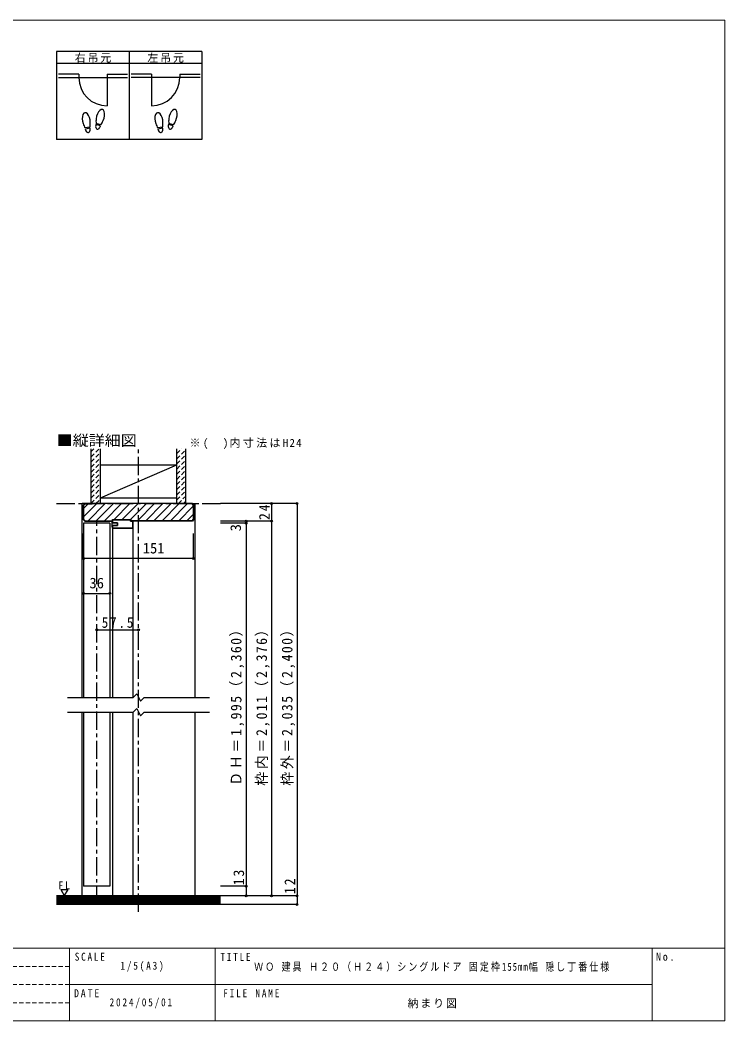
# Model space of a CAD drawing. Units: millimetres on the paper, with parts at other scales. Extents: x -197 to 198, y -138 to 137.
# Drawn here: x 4.3 to 197.8, y -138 to 137 of the extents above; entities that cross this region are included whole.
import ezdxf
from ezdxf.enums import TextEntityAlignment as Align

# ---------------------------------------------------------------- set-up
doc = ezdxf.new("R2010")
doc.units = ezdxf.units.MM
doc.header["$PDMODE"] = 32
doc.header["$PDSIZE"] = 0.5
doc.linetypes.add('CHAIN1', pattern=[8, 5, -1, 1, -1])
doc.linetypes.add('DASHED1', pattern=[1.8, 1.2, -0.6])
for name, color, linetype in [('0-1_通り芯', 4, 'CHAIN1'), ('0-2_柱', 3, 'Continuous'), ('0-3_仕上げ', 2, 'Continuous'), ('0-4_枠', 3, 'Continuous'), ('0-6_扉', 2, 'Continuous'), ('0-8_吊元', 3, 'Continuous'), ('0-9_戸当り', 7, 'Continuous'), ('0-A_文字', 7, 'Continuous'), ('0-B_寸法', 7, 'Continuous'), ('0-C_ハッチ', 4, 'DASHED1'), ('F-A_文字', 7, 'Continuous')]:
    doc.layers.add(name, color=color, linetype=linetype)
doc.layers.add('F-0_補助線', color=7, linetype='Continuous', lineweight=18)
doc.styles.add('ＭＳ ゴシック', font='')
doc.styles.get('ＭＳ ゴシック').set_extended_font_data('MS Gothic')

msp = doc.modelspace()

# ---------------------------------------------------------------- linework, layer by layer
at = {"layer": '0-1_通り芯'}
for p, q in [((36.831, -108), (36.831, 19.15)), ((14.331, 4.15), (59.331, 4.15)), ((25.331, -106), (25.331, -0.65)), ((59.331, -106), (14.331, -106))]:
    msp.add_line(p, q, dxfattribs=at)
at = {"layer": '0-2_柱', "color": 7}
msp.add_line((26.331, 5.75), (47.331, 14.75), dxfattribs=at)
at = {"layer": '0-2_柱'}
for p, q in [((26.331, 14.75), (47.331, 14.75)), ((26.331, 5.75), (47.331, 5.75))]:
    msp.add_line(p, q, dxfattribs=at)
at = {"layer": '0-3_仕上げ'}
for p, q in [((23.831, 4.15), (23.831, 19.15)), ((26.331, 4.15), (26.331, 19.15)), ((47.331, 4.15), (47.331, 19.15)), ((49.831, 4.15), (49.831, 19.15)), ((59.331, -103.6), (14.331, -103.6)), ((59.331, -106), (14.331, -106))]:
    msp.add_line(p, q, dxfattribs=at)
at = {"layer": '0-3_仕上げ', "color": 7}
for p, q in [((59.331, -103.9), (14.331, -103.9)), ((59.331, -104.2), (14.331, -104.2)), ((59.331, -104.5), (14.331, -104.5)), ((59.331, -104.8), (14.331, -104.8)), ((59.331, -105.1), (14.331, -105.1)), ((59.331, -105.4), (14.331, -105.4)), ((59.331, -105.7), (14.331, -105.7))]:
    msp.add_line(p, q, dxfattribs=at)
at = {"layer": '0-4_枠', "color": 4}
for p, q in [((21.331, -49.125), (21.331, 4.15)), ((22.033, 4.15), (21.331, 4.15)), ((51.629, 4.15), (52.331, 4.15)), ((52.331, -49.125), (52.331, 4.15)), ((21.331, -103.6), (21.331, -53.125)), ((52.331, -103.6), (52.331, -53.125))]:
    msp.add_line(p, q, dxfattribs=at)
at = {"layer": '0-4_枠'}
for p, q in [((21.731, 3.848), (22.033, 4.15)), ((21.731, -0.348), (21.731, 3.848)), ((21.831, 3.748), (22.133, 4.05)), ((21.831, -0.248), (21.831, 3.748)), ((51.629, 4.15), (22.033, 4.15)), ((22.133, 4.05), (24.131, 4.05)), ((24.131, 4.05), (24.131, 4.15)), ((49.531, 4.15), (49.531, 4.05)), ((51.529, 4.05), (49.531, 4.05)), ((51.831, 3.748), (51.529, 4.05)), ((51.629, 4.15), (51.931, 3.848)), ((51.831, 3.748), (51.831, -0.248)), ((51.931, 3.848), (51.931, -0.348)), ((22.033, -0.65), (21.731, -0.348)), ((21.831, -0.248), (22.133, -0.55)), ((22.033, -0.65), (29.631, -0.65)), ((22.133, -0.55), (29.631, -0.55)), ((34.831, -0.65), (34.831, -0.21)), ((51.529, -0.55), (34.831, -0.55)), ((51.629, -0.65), (34.831, -0.65)), ((51.529, -0.55), (51.831, -0.248)), ((51.931, -0.348), (51.629, -0.65))]:
    msp.add_line(p, q, dxfattribs=at)
msp.add_lwpolyline([(29.631, -0.65), (29.631, -0.21), (34.831, -0.21)], dxfattribs=at)
at = {"layer": '0-6_扉', "color": 6}
for p, q in [((28.931, -1.25), (21.731, -1.25)), ((21.731, -1.25), (21.731, -49.125)), ((28.931, -1.25), (28.931, -49.125)), ((21.731, -53.125), (21.731, -101)), ((28.931, -53.125), (28.931, -101)), ((28.931, -101), (21.731, -101))]:
    msp.add_line(p, q, dxfattribs=at)
at = {"layer": '0-6_扉'}
for p, q in [((17.331, -49.125), (35.331, -49.125)), ((38.331, -49.125), (56.331, -49.125)), ((17.331, -53.125), (35.331, -53.125)), ((38.331, -53.125), (56.331, -53.125))]:
    msp.add_line(p, q, dxfattribs=at)
for points in [[(35.331, -49.125), (36.331, -48.125), (37.331, -50.125), (38.331, -49.125)], [(35.331, -53.125), (36.331, -52.125), (37.331, -54.125), (38.331, -53.125)]]:
    msp.add_lwpolyline(points, dxfattribs=at)
at = {"layer": '0-8_吊元', "color": 2}
for p, q in [((20.421, 122.129), (14.856, 122.129)), ((14.856, 121.184), (33.756, 121.184)), ((20.421, 122.129), (20.421, 121.184)), ((28.191, 122.129), (33.756, 122.129)), ((28.191, 122.129), (28.191, 113.414)), ((40.371, 122.129), (34.806, 122.129)), ((53.706, 121.184), (34.806, 121.184)), ((40.371, 122.129), (40.371, 113.414)), ((48.141, 122.129), (53.706, 122.129)), ((48.141, 122.129), (48.141, 121.184))]:
    msp.add_line(p, q, dxfattribs=at)
at = {"layer": '0-8_吊元'}
for p, q in [((23.453, 107.59), (22.156, 107.361)), ((23.508, 107.28), (22.211, 107.051)), ((26.373, 107.939), (25.101, 108.28)), ((26.455, 108.244), (25.183, 108.584)), ((43.403, 107.59), (42.106, 107.361)), ((43.458, 107.28), (42.161, 107.051)), ((46.323, 107.939), (45.051, 108.28)), ((46.405, 108.244), (45.133, 108.584))]:
    msp.add_line(p, q, dxfattribs=at)
at = {"layer": '0-8_吊元', "color": 2}
for centre, start, end in [((28.191, 121.184), 180, 270), ((40.371, 121.184), 270, 0)]:
    msp.add_arc(centre, 7.77, start, end, dxfattribs=at)
at = {"layer": '0-8_吊元'}
for centre, major_axis, ratio, start_param, end_param in [((22.454, 109.465), (-0.367, 2.08), 0.5, 4.3405914, 8.2257792), ((26.342, 110.365), (0.547, 2.04), 0.5, 4.3405914, 8.2257792), ((42.404, 109.465), (-0.367, 2.08), 0.5, 4.3405914, 8.2257792), ((46.292, 110.365), (0.547, 2.04), 0.5, 4.3405914, 8.2257792), ((22.465, 109.405), (-0.444, 2.52), 0.4, 1.8506333, 2.4428768), ((22.859, 107.165), (-0.191, 1.081), 0.6, 1.5707963, 4.712389), ((22.465, 109.405), (-0.444, 2.52), 0.4, 3.8403085, 4.432552), ((25.737, 108.11), (0.284, 1.06), 0.6, 1.5707963, 4.712389), ((26.326, 110.307), (0.662, 2.472), 0.4, 1.8506333, 2.4428768), ((26.326, 110.307), (0.662, 2.472), 0.4, 3.8403085, 4.432552), ((42.415, 109.405), (-0.444, 2.52), 0.4, 1.8506333, 2.4428768), ((42.809, 107.165), (-0.191, 1.081), 0.6, 1.5707963, 4.712389), ((42.415, 109.405), (-0.444, 2.52), 0.4, 3.8403085, 4.432552), ((45.687, 108.11), (0.284, 1.06), 0.6, 1.5707963, 4.712389), ((46.276, 110.307), (0.662, 2.472), 0.4, 1.8506333, 2.4428768), ((46.276, 110.307), (0.662, 2.472), 0.4, 3.8403085, 4.432552)]:
    msp.add_ellipse(centre, major_axis=major_axis, ratio=ratio, start_param=start_param, end_param=end_param, dxfattribs=at)
at = {"layer": '0-9_戸当り'}
for p, q in [((29.631, -2.499), (29.631, -49.125)), ((31.031, -1.83), (31.031, -1.15)), ((34.631, -0.65), (35.231, -0.65)), ((35.231, -0.65), (35.231, -1.15)), ((35.231, -1.15), (35.231, -1.83)), ((35.231, -2.553), (35.231, -49.125)), ((29.631, -53.125), (29.631, -103.6)), ((35.231, -53.125), (35.231, -103.6))]:
    msp.add_line(p, q, dxfattribs=at)
for points in [[(29.631, -0.596), (29.511, -0.716), (29.511, -2.17), (29.631, -2.29)], [(31.031, -1.15), (29.631, -1.15), (29.631, -0.65), (29.631, -0.29), (34.631, -0.29), (34.631, -0.65)], [(29.631, -0.29), (29.631, -1.15), (31.031, -1.15), (31.031, -1.83), (29.631, -1.83), (29.631, -2.45), (29.631, -2.46), (29.632, -2.47), (29.633, -2.479), (29.634, -2.489), (29.637, -2.499), (29.639, -2.508), (29.642, -2.517), (29.646, -2.527), (29.65, -2.536), (29.654, -2.544), (29.659, -2.553), (29.664, -2.561), (29.67, -2.569), (29.676, -2.577), (29.682, -2.584), (29.689, -2.591), (29.696, -2.598), (29.704, -2.605), (29.711, -2.611), (29.719, -2.616), (29.728, -2.622), (29.736, -2.626), (29.745, -2.631), (29.754, -2.635), (29.763, -2.638), (29.773, -2.641), (29.782, -2.644), (29.792, -2.646), (29.801, -2.648), (29.811, -2.649), (29.821, -2.65), (29.831, -2.65), (35.031, -2.65), (35.041, -2.65)], [(35.041, -2.65), (35.05, -2.649), (35.06, -2.648), (35.07, -2.646), (35.079, -2.644), (35.089, -2.641), (35.098, -2.638), (35.107, -2.635), (35.116, -2.631), (35.125, -2.626), (35.134, -2.622), (35.142, -2.616), (35.15, -2.611), (35.158, -2.605), (35.165, -2.598), (35.172, -2.591), (35.179, -2.584), (35.185, -2.577), (35.191, -2.569), (35.197, -2.561), (35.202, -2.553), (35.207, -2.544), (35.212, -2.536), (35.215, -2.527), (35.219, -2.517), (35.222, -2.508), (35.225, -2.499), (35.227, -2.489), (35.229, -2.479), (35.23, -2.47), (35.23, -2.46), (35.231, -2.45), (35.231, -0.65), (34.631, -0.65), (34.631, -0.29), (29.631, -0.29)], [(29.631, -1.83), (31.031, -1.83), (31.031, -1.15), (29.631, -1.15)], [(29.782, -2.644), (29.773, -2.641), (29.763, -2.638), (29.754, -2.635), (29.745, -2.631), (29.736, -2.626), (29.728, -2.622), (29.719, -2.616), (29.711, -2.611), (29.704, -2.605), (29.696, -2.598), (29.689, -2.591), (29.682, -2.584), (29.676, -2.577), (29.67, -2.569), (29.664, -2.561), (29.659, -2.553), (29.654, -2.544), (29.65, -2.536), (29.646, -2.527), (29.642, -2.517), (29.639, -2.508), (29.637, -2.499), (29.634, -2.489), (29.633, -2.479), (29.632, -2.47), (29.631, -2.46), (29.631, -2.45), (29.631, -1.83), (31.031, -1.83)], [(35.231, -1.83), (35.231, -2.45), (35.23, -2.46), (35.23, -2.47), (35.229, -2.479), (35.227, -2.489), (35.225, -2.499), (35.222, -2.508), (35.219, -2.517), (35.215, -2.527), (35.212, -2.536), (35.207, -2.544), (35.202, -2.553), (35.197, -2.561), (35.191, -2.569), (35.185, -2.577), (35.179, -2.584), (35.172, -2.591), (35.165, -2.598), (35.158, -2.605), (35.15, -2.611), (35.142, -2.616), (35.134, -2.622), (35.125, -2.626), (35.116, -2.631), (35.107, -2.635), (35.098, -2.638), (35.089, -2.641), (35.079, -2.644), (35.07, -2.646), (35.06, -2.648), (35.05, -2.649), (35.041, -2.65), (35.031, -2.65), (29.831, -2.65), (29.821, -2.65), (29.811, -2.649), (29.801, -2.648), (29.792, -2.646), (29.782, -2.644)], [(34.631, -0.29), (34.631, -0.65), (35.231, -0.65)]]:
    msp.add_lwpolyline(points, dxfattribs=at)
at = {"layer": '0-A_文字', "color": 3}
for p, q in [((14.331, 128.333), (14.331, 104.183)), ((54.231, 128.333), (14.331, 128.333)), ((34.281, 128.333), (34.281, 104.183)), ((54.231, 128.333), (54.231, 104.183)), ((14.331, 125.183), (54.231, 125.183)), ((54.231, 104.183), (14.331, 104.183))]:
    msp.add_line(p, q, dxfattribs=at)
at = {"layer": '0-A_文字'}
msp.add_line((15.444, -101.837), (16.444, -103.569), dxfattribs=at)
msp.add_lwpolyline([(15.444, -101.837), (17.444, -101.837), (16.444, -103.569)], dxfattribs=at)
at = {"layer": '0-B_寸法', "color": 4}
for p, q in [((73.331, 4.15), (59.331, 4.15)), ((80.331, 4.15), (80.331, -103.6)), ((66.331, -0.65), (59.331, -0.65)), ((73.331, -0.65), (59.331, -0.65)), ((66.331, -1.25), (59.331, -1.25)), ((66.331, -0.65), (66.331, -1.25)), ((73.331, -0.65), (66.331, -0.65)), ((66.331, -1.25), (66.331, -101)), ((73.331, -0.65), (73.331, -103.6)), ((21.731, -10.934), (21.731, -4.03)), ((51.931, -10.934), (51.931, -4.03)), ((51.931, -10.934), (21.731, -10.934)), ((21.731, -20.526), (28.931, -20.526)), ((25.331, -30.526), (36.831, -30.526)), ((66.331, -101), (59.331, -101)), ((66.331, -101), (66.331, -103.6)), ((73.331, -103.6), (59.331, -103.6)), ((66.331, -103.6), (59.331, -103.6)), ((80.331, -103.6), (73.331, -103.6)), ((80.331, -103.6), (80.331, -106)), ((80.331, -106), (59.331, -106))]:
    msp.add_line(p, q, dxfattribs=at)
msp.add_lwpolyline([(80.331, 4.15), (73.331, 4.15), (73.331, -0.65)], dxfattribs=at)
at = {"layer": '0-B_寸法'}
for p in [(73.331, 4.15), (80.331, 4.15), (66.331, -0.65), (66.331, -1.25), (73.331, -0.65), (73.331, -0.65), (21.731, -10.934), (51.931, -10.934), (21.731, -20.526), (28.931, -20.526), (25.331, -30.526), (36.831, -30.526), (66.331, -101), (66.331, -103.6), (73.331, -103.6), (80.331, -103.6), (80.331, -106)]:
    msp.add_point(p, dxfattribs=at)
at = {"layer": '0-C_ハッチ'}
for p, q in [((23.831, 16.999), (25.981, 19.15)), ((23.831, 18.414), (24.567, 19.15)), ((23.831, 15.585), (26.331, 18.085)), ((23.831, 14.171), (26.331, 16.671)), ((47.331, 17.872), (48.609, 19.15)), ((47.331, 16.458), (49.831, 18.958)), ((47.331, 15.044), (49.831, 17.544)), ((23.831, 12.757), (26.331, 15.257)), ((23.831, 11.343), (26.331, 13.843)), ((47.331, 13.629), (49.831, 16.129)), ((47.331, 12.215), (49.831, 14.715)), ((23.831, 9.928), (26.331, 12.428)), ((23.831, 8.514), (26.331, 11.014)), ((47.331, 10.801), (49.831, 13.301)), ((47.331, 9.387), (49.831, 11.887)), ((23.831, 7.1), (26.331, 9.6)), ((47.331, 7.972), (49.831, 10.472)), ((47.331, 6.558), (49.831, 9.058)), ((23.831, 5.686), (26.331, 8.186)), ((23.831, 4.271), (26.331, 6.771)), ((47.331, 5.144), (49.831, 7.644)), ((47.751, 4.15), (49.831, 6.23)), ((25.123, 4.15), (26.331, 5.357)), ((49.165, 4.15), (49.831, 4.816))]:
    msp.add_line(p, q, dxfattribs=at)
at = {"layer": '0-C_ハッチ', "linetype": 'Continuous'}
for p, q in [((21.831, 0.589), (25.392, 4.15)), ((21.831, 2.852), (23.029, 4.05)), ((22.955, -0.55), (27.655, 4.15)), ((25.217, -0.55), (29.917, 4.15)), ((27.48, -0.55), (32.18, 4.15)), ((30.083, -0.21), (34.443, 4.15)), ((32.346, -0.21), (36.706, 4.15)), ((34.608, -0.21), (38.968, 4.15)), ((36.531, -0.55), (41.231, 4.15)), ((38.794, -0.55), (43.494, 4.15)), ((41.057, -0.55), (45.757, 4.15)), ((43.319, -0.55), (48.019, 4.15)), ((45.582, -0.55), (50.182, 4.05)), ((47.845, -0.55), (51.831, 3.436)), ((50.107, -0.55), (51.831, 1.173))]:
    msp.add_line(p, q, dxfattribs=at)
at = {"layer": 'F-0_補助線', "color": 3}
msp.add_line((-197.169, -118), (197.831, -118), dxfattribs=at)
at = {"layer": 'F-0_補助線', "color": 2, "linetype": 'DASHED1'}
for p, q in [((17.831, -123), (-57.169, -123)), ((17.831, -128), (-57.169, -128)), ((17.831, -133), (-57.169, -133))]:
    msp.add_line(p, q, dxfattribs=at)
at = {"layer": 'F-0_補助線', "color": 3}
msp.add_lwpolyline([(-197.169, 137), (197.831, 137), (197.831, -138), (-197.169, -138)], close=True, dxfattribs=at)
at = {"layer": 'F-0_補助線', "color": 2}
for points in [[(17.831, -118), (57.831, -118), (57.831, -128), (17.831, -128)], [(57.831, -118), (177.831, -118), (177.831, -128), (57.831, -128)], [(177.831, -118), (197.831, -118), (197.831, -138), (177.831, -138)], [(17.831, -128), (57.831, -128), (57.831, -138), (17.831, -138)]]:
    msp.add_lwpolyline(points, close=True, dxfattribs=at)

# ---------------------------------------------------------------- texts
at = {"layer": '0-A_文字', "style": 'ＭＳ ゴシック', "width": 1.1}
msp.add_text('■縦詳細図', height=2.933, dxfattribs=at).set_placement((14.331, 19.15), align=Align.BOTTOM_LEFT)
at = {"layer": '0-A_文字', "char_height": 2.199, "attachment_point": 7, "style": 'ＭＳ ゴシック'}
for s, insert in [('\\T1.17;右吊元', (19.306, 125.258)), ('\\T1.17;左吊元', (39.256, 125.258)), ('\\T1.22;※(\u3000)内寸法はH24', (50.831, 19.15)), ('\\T1.36;\\W0.9;FL', (14.819, -101.837))]:
    msp.add_mtext(s, dxfattribs=dict(at, insert=insert))
at = {"layer": '0-B_寸法', "style": 'ＭＳ ゴシック'}
msp.add_text('3', height=2.933, rotation=90, dxfattribs=at).set_placement((65.831, -3.489), align=Align.BOTTOM_LEFT)
for s, p in [('151', (37.968, -10.434)), ('36', (23.331, -20.026))]:
    msp.add_text(s, height=2.933, dxfattribs=at).set_placement(p, align=Align.BOTTOM_LEFT)
at = {"layer": '0-B_寸法', "char_height": 2.933, "attachment_point": 7, "rotation": 90, "style": 'ＭＳ ゴシック'}
for s, insert in [('\\T1.27;\\W0.95;24', (72.831, -0.375)), ('\\T1.2;\\W0.95;ＤＨ＝1,995（2,360）', (65.831, -73.375)), ('\\T1.2;\\W0.95;枠内＝2,011（2,376）', (72.831, -73.375)), ('\\T1.2;\\W0.95;枠外＝2,035（2,400）', (79.831, -73.375)), ('\\T1.27;\\W0.95;13', (65.831, -100.73)), ('\\T1.27;\\W0.95;12', (79.831, -103.136))]:
    msp.add_mtext(s, dxfattribs=dict(at, insert=insert))
at = {"layer": '0-B_寸法', "insert": (26.706, -30.026), "char_height": 2.933, "attachment_point": 7, "style": 'ＭＳ ゴシック'}
msp.add_mtext('\\T1.28;\\W0.9;57.5', dxfattribs=at)
at = {"layer": 'F-A_文字', "char_height": 2.199, "attachment_point": 7, "style": 'ＭＳ ゴシック'}
for s, insert in [('\\T1.38;\\W0.85;SCALE', (19.3, -121.478)), ('\\T1.38;\\W0.85;TITLE', (59.3, -121.478)), ('\\T1.38;\\W0.9;No.', (178.912, -121.478)), ('\\T1.39;\\W0.85;1/5(A3)', (31.843, -124.5)), ('\\T1.23;\\W0.8;ＷＯ\\~建具\\~Ｈ２０（Ｈ２４）シングルドア\\~固定枠155mm幅\\~隠し丁番仕様', (68.568, -124.5)), ('\\T1.38;\\W0.9;DATE', (19.106, -131.478)), ('\\T1.39;\\W0.85;2024/05/01', (28.87, -134.5)), ('\\T1.39;\\W0.85;FILE\\~NAME', (60.075, -131.478)), ('\\T1.17;納まり図', (110.693, -134.5))]:
    msp.add_mtext(s, dxfattribs=dict(at, insert=insert))

doc.saveas('drawing.dxf')
